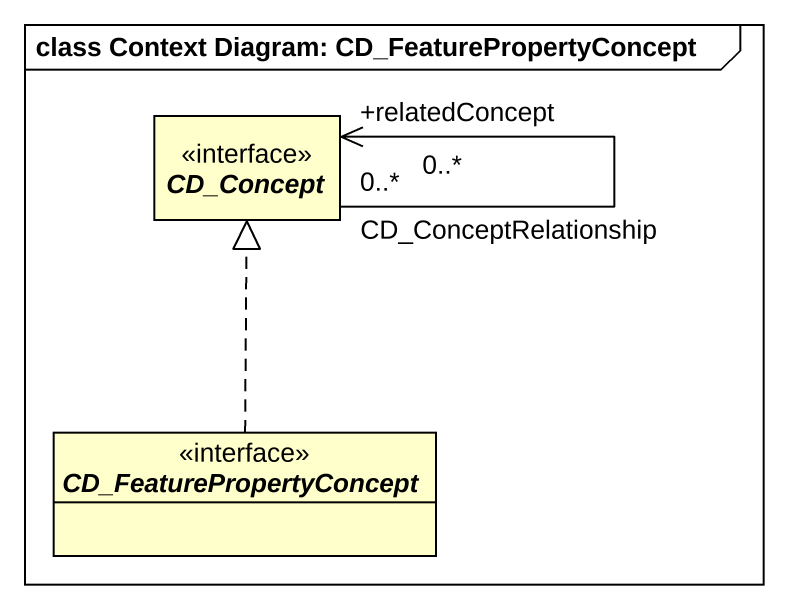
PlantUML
@startuml
mainframe class Context Diagram: CD_FeaturePropertyConcept
hide circle
hide empty members
interface CD_Concept
interface CD_FeaturePropertyConcept
CD_Concept "0..*" --> "+relatedConcept\n0..*" CD_Concept : CD_ConceptRelationship
CD_FeaturePropertyConcept .up.|> CD_Concept
@enduml
